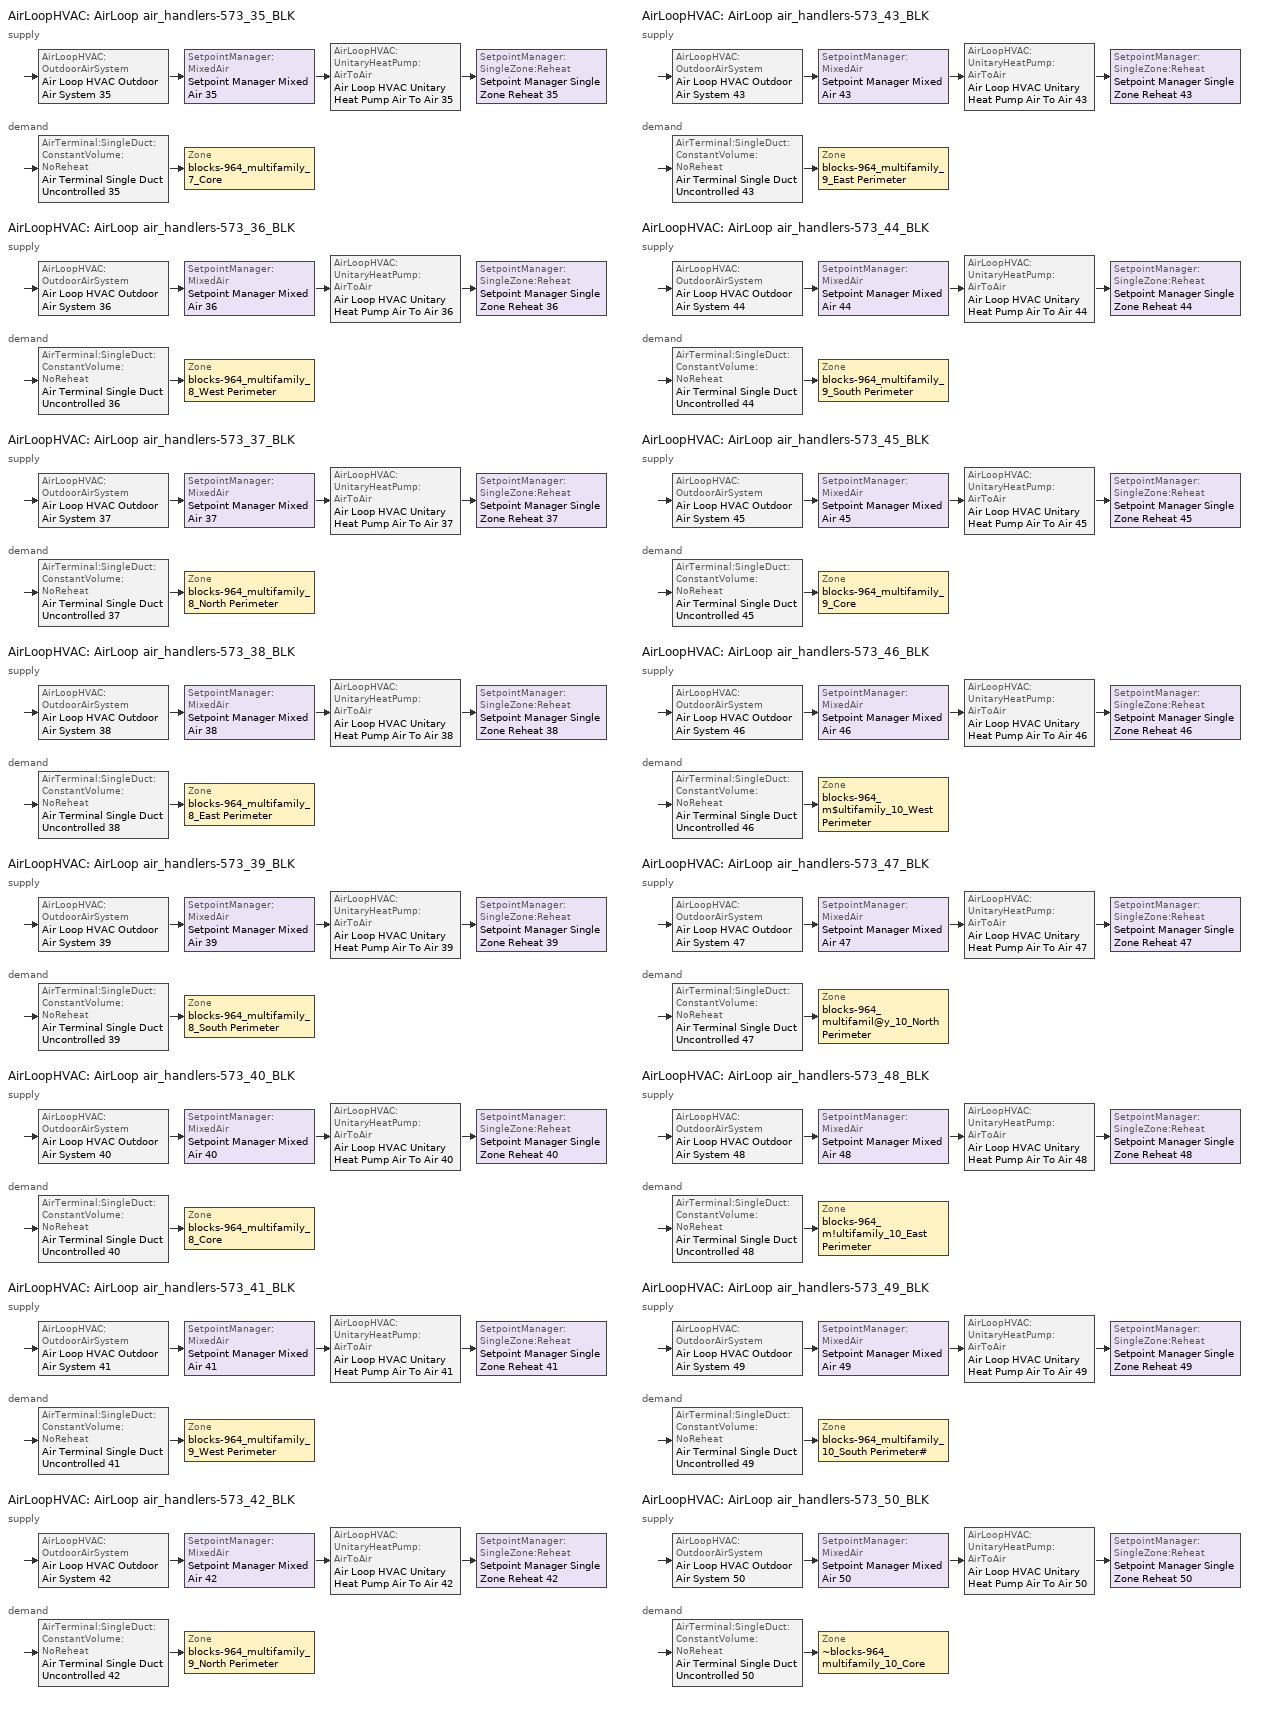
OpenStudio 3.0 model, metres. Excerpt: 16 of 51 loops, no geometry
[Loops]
AirLoopHVAC 'AirLoop air_handlers-573_35_BLK'
 supply: AirLoopHVAC:OutdoorAirSystem 'Air Loop HVAC Outdoor Air System 35' > SetpointManager:MixedAir 'Setpoint Manager Mixed Air 35' > AirLoopHVAC:UnitaryHeatPump:AirToAir 'Air Loop HVAC Unitary Heat Pump Air To Air 35' > SetpointManager:SingleZone:Reheat 'Setpoint Manager Single Zone Reheat 35'
 demand: AirTerminal:SingleDuct:ConstantVolume:NoReheat 'Air Terminal Single Duct Uncontrolled 35' > Zone 'blocks-964_multifamily_7_Core'
AirLoopHVAC 'AirLoop air_handlers-573_36_BLK'
 supply: AirLoopHVAC:OutdoorAirSystem 'Air Loop HVAC Outdoor Air System 36' > SetpointManager:MixedAir 'Setpoint Manager Mixed Air 36' > AirLoopHVAC:UnitaryHeatPump:AirToAir 'Air Loop HVAC Unitary Heat Pump Air To Air 36' > SetpointManager:SingleZone:Reheat 'Setpoint Manager Single Zone Reheat 36'
 demand: AirTerminal:SingleDuct:ConstantVolume:NoReheat 'Air Terminal Single Duct Uncontrolled 36' > Zone 'blocks-964_multifamily_8_West Perimeter'
AirLoopHVAC 'AirLoop air_handlers-573_37_BLK'
 supply: AirLoopHVAC:OutdoorAirSystem 'Air Loop HVAC Outdoor Air System 37' > SetpointManager:MixedAir 'Setpoint Manager Mixed Air 37' > AirLoopHVAC:UnitaryHeatPump:AirToAir 'Air Loop HVAC Unitary Heat Pump Air To Air 37' > SetpointManager:SingleZone:Reheat 'Setpoint Manager Single Zone Reheat 37'
 demand: AirTerminal:SingleDuct:ConstantVolume:NoReheat 'Air Terminal Single Duct Uncontrolled 37' > Zone 'blocks-964_multifamily_8_North Perimeter'
AirLoopHVAC 'AirLoop air_handlers-573_38_BLK'
 supply: AirLoopHVAC:OutdoorAirSystem 'Air Loop HVAC Outdoor Air System 38' > SetpointManager:MixedAir 'Setpoint Manager Mixed Air 38' > AirLoopHVAC:UnitaryHeatPump:AirToAir 'Air Loop HVAC Unitary Heat Pump Air To Air 38' > SetpointManager:SingleZone:Reheat 'Setpoint Manager Single Zone Reheat 38'
 demand: AirTerminal:SingleDuct:ConstantVolume:NoReheat 'Air Terminal Single Duct Uncontrolled 38' > Zone 'blocks-964_multifamily_8_East Perimeter'
AirLoopHVAC 'AirLoop air_handlers-573_39_BLK'
 supply: AirLoopHVAC:OutdoorAirSystem 'Air Loop HVAC Outdoor Air System 39' > SetpointManager:MixedAir 'Setpoint Manager Mixed Air 39' > AirLoopHVAC:UnitaryHeatPump:AirToAir 'Air Loop HVAC Unitary Heat Pump Air To Air 39' > SetpointManager:SingleZone:Reheat 'Setpoint Manager Single Zone Reheat 39'
 demand: AirTerminal:SingleDuct:ConstantVolume:NoReheat 'Air Terminal Single Duct Uncontrolled 39' > Zone 'blocks-964_multifamily_8_South Perimeter'
AirLoopHVAC 'AirLoop air_handlers-573_40_BLK'
 supply: AirLoopHVAC:OutdoorAirSystem 'Air Loop HVAC Outdoor Air System 40' > SetpointManager:MixedAir 'Setpoint Manager Mixed Air 40' > AirLoopHVAC:UnitaryHeatPump:AirToAir 'Air Loop HVAC Unitary Heat Pump Air To Air 40' > SetpointManager:SingleZone:Reheat 'Setpoint Manager Single Zone Reheat 40'
 demand: AirTerminal:SingleDuct:ConstantVolume:NoReheat 'Air Terminal Single Duct Uncontrolled 40' > Zone 'blocks-964_multifamily_8_Core'
AirLoopHVAC 'AirLoop air_handlers-573_41_BLK'
 supply: AirLoopHVAC:OutdoorAirSystem 'Air Loop HVAC Outdoor Air System 41' > SetpointManager:MixedAir 'Setpoint Manager Mixed Air 41' > AirLoopHVAC:UnitaryHeatPump:AirToAir 'Air Loop HVAC Unitary Heat Pump Air To Air 41' > SetpointManager:SingleZone:Reheat 'Setpoint Manager Single Zone Reheat 41'
 demand: AirTerminal:SingleDuct:ConstantVolume:NoReheat 'Air Terminal Single Duct Uncontrolled 41' > Zone 'blocks-964_multifamily_9_West Perimeter'
AirLoopHVAC 'AirLoop air_handlers-573_42_BLK'
 supply: AirLoopHVAC:OutdoorAirSystem 'Air Loop HVAC Outdoor Air System 42' > SetpointManager:MixedAir 'Setpoint Manager Mixed Air 42' > AirLoopHVAC:UnitaryHeatPump:AirToAir 'Air Loop HVAC Unitary Heat Pump Air To Air 42' > SetpointManager:SingleZone:Reheat 'Setpoint Manager Single Zone Reheat 42'
 demand: AirTerminal:SingleDuct:ConstantVolume:NoReheat 'Air Terminal Single Duct Uncontrolled 42' > Zone 'blocks-964_multifamily_9_North Perimeter'
AirLoopHVAC 'AirLoop air_handlers-573_43_BLK'
 supply: AirLoopHVAC:OutdoorAirSystem 'Air Loop HVAC Outdoor Air System 43' > SetpointManager:MixedAir 'Setpoint Manager Mixed Air 43' > AirLoopHVAC:UnitaryHeatPump:AirToAir 'Air Loop HVAC Unitary Heat Pump Air To Air 43' > SetpointManager:SingleZone:Reheat 'Setpoint Manager Single Zone Reheat 43'
 demand: AirTerminal:SingleDuct:ConstantVolume:NoReheat 'Air Terminal Single Duct Uncontrolled 43' > Zone 'blocks-964_multifamily_9_East Perimeter'
AirLoopHVAC 'AirLoop air_handlers-573_44_BLK'
 supply: AirLoopHVAC:OutdoorAirSystem 'Air Loop HVAC Outdoor Air System 44' > SetpointManager:MixedAir 'Setpoint Manager Mixed Air 44' > AirLoopHVAC:UnitaryHeatPump:AirToAir 'Air Loop HVAC Unitary Heat Pump Air To Air 44' > SetpointManager:SingleZone:Reheat 'Setpoint Manager Single Zone Reheat 44'
 demand: AirTerminal:SingleDuct:ConstantVolume:NoReheat 'Air Terminal Single Duct Uncontrolled 44' > Zone 'blocks-964_multifamily_9_South Perimeter'
AirLoopHVAC 'AirLoop air_handlers-573_45_BLK'
 supply: AirLoopHVAC:OutdoorAirSystem 'Air Loop HVAC Outdoor Air System 45' > SetpointManager:MixedAir 'Setpoint Manager Mixed Air 45' > AirLoopHVAC:UnitaryHeatPump:AirToAir 'Air Loop HVAC Unitary Heat Pump Air To Air 45' > SetpointManager:SingleZone:Reheat 'Setpoint Manager Single Zone Reheat 45'
 demand: AirTerminal:SingleDuct:ConstantVolume:NoReheat 'Air Terminal Single Duct Uncontrolled 45' > Zone 'blocks-964_multifamily_9_Core'
AirLoopHVAC 'AirLoop air_handlers-573_46_BLK'
 supply: AirLoopHVAC:OutdoorAirSystem 'Air Loop HVAC Outdoor Air System 46' > SetpointManager:MixedAir 'Setpoint Manager Mixed Air 46' > AirLoopHVAC:UnitaryHeatPump:AirToAir 'Air Loop HVAC Unitary Heat Pump Air To Air 46' > SetpointManager:SingleZone:Reheat 'Setpoint Manager Single Zone Reheat 46'
 demand: AirTerminal:SingleDuct:ConstantVolume:NoReheat 'Air Terminal Single Duct Uncontrolled 46' > Zone 'blocks-964_m$ultifamily_10_West Perimeter'
AirLoopHVAC 'AirLoop air_handlers-573_47_BLK'
 supply: AirLoopHVAC:OutdoorAirSystem 'Air Loop HVAC Outdoor Air System 47' > SetpointManager:MixedAir 'Setpoint Manager Mixed Air 47' > AirLoopHVAC:UnitaryHeatPump:AirToAir 'Air Loop HVAC Unitary Heat Pump Air To Air 47' > SetpointManager:SingleZone:Reheat 'Setpoint Manager Single Zone Reheat 47'
 demand: AirTerminal:SingleDuct:ConstantVolume:NoReheat 'Air Terminal Single Duct Uncontrolled 47' > Zone 'blocks-964_multifamil@y_10_North Perimeter'
AirLoopHVAC 'AirLoop air_handlers-573_48_BLK'
 supply: AirLoopHVAC:OutdoorAirSystem 'Air Loop HVAC Outdoor Air System 48' > SetpointManager:MixedAir 'Setpoint Manager Mixed Air 48' > AirLoopHVAC:UnitaryHeatPump:AirToAir 'Air Loop HVAC Unitary Heat Pump Air To Air 48' > SetpointManager:SingleZone:Reheat 'Setpoint Manager Single Zone Reheat 48'
 demand: AirTerminal:SingleDuct:ConstantVolume:NoReheat 'Air Terminal Single Duct Uncontrolled 48' > Zone 'blocks-964_m!ultifamily_10_East Perimeter'
AirLoopHVAC 'AirLoop air_handlers-573_49_BLK'
 supply: AirLoopHVAC:OutdoorAirSystem 'Air Loop HVAC Outdoor Air System 49' > SetpointManager:MixedAir 'Setpoint Manager Mixed Air 49' > AirLoopHVAC:UnitaryHeatPump:AirToAir 'Air Loop HVAC Unitary Heat Pump Air To Air 49' > SetpointManager:SingleZone:Reheat 'Setpoint Manager Single Zone Reheat 49'
 demand: AirTerminal:SingleDuct:ConstantVolume:NoReheat 'Air Terminal Single Duct Uncontrolled 49' > Zone 'blocks-964_multifamily_10_South Perimeter#'
AirLoopHVAC 'AirLoop air_handlers-573_50_BLK'
 supply: AirLoopHVAC:OutdoorAirSystem 'Air Loop HVAC Outdoor Air System 50' > SetpointManager:MixedAir 'Setpoint Manager Mixed Air 50' > AirLoopHVAC:UnitaryHeatPump:AirToAir 'Air Loop HVAC Unitary Heat Pump Air To Air 50' > SetpointManager:SingleZone:Reheat 'Setpoint Manager Single Zone Reheat 50'
 demand: AirTerminal:SingleDuct:ConstantVolume:NoReheat 'Air Terminal Single Duct Uncontrolled 50' > Zone '~blocks-964_multifamily_10_Core'
[Sizing:Zone] Zone Cooling Design Supply Air Temperature Input Method=SupplyAirTemperature; Zone Cooling Design Supply Air Temperature {C}=14; Zone Cooling Design Supply Air Temperature Difference {deltaC}=11.11; Zone Heating Design Supply Air Temperature Input Method=SupplyAirTemperature; Zone Heating Design Supply Air Temperature {C}=40; Zone Heating Design Supply Air Temperature Difference {deltaC}=11.11; Zone Cooling Design Supply Air Humidity Ratio {kg-H2O/kg-air}=0.0085; Zone Heating Design Supply Air Humidity Ratio {kg-H2O/kg-air}=0.008; Cooling Design Air Flow Method=DesignDay; Heating Design Air Flow Method=DesignDay; Account for Dedicated Outdoor Air System=No; Dedicated Outdoor Air System Control Strategy=NeutralSupplyAir; Dedicated Outdoor Air Low Setpoint Temperature for Design {C}=autosize; Dedicated Outdoor Air High Setpoint Temperature for Design {C}=autosize
blocks-964_multifamily_7_Core; blocks-964_multifamily_8_West Perimeter; blocks-964_multifamily_8_North Perimeter; blocks-964_multifamily_8_East Perimeter; blocks-964_multifamily_8_South Perimeter; blocks-964_multifamily_8_Core; blocks-964_multifamily_9_West Perimeter; blocks-964_multifamily_9_North Perimeter; blocks-964_multifamily_9_East Perimeter; blocks-964_multifamily_9_South Perimeter; blocks-964_multifamily_9_Core; blocks-964_m$ultifamily_10_West Perimeter; blocks-964_multifamil@y_10_North Perimeter; blocks-964_m!ultifamily_10_East Perimeter; blocks-964_multifamily_10_South Perimeter#; ~blocks-964_multifamily_10_Core
[Zone equipment]
blocks-964_multifamily_7_Core: Air Terminal Single Duct Uncontrolled 35
blocks-964_multifamily_8_West Perimeter: Air Terminal Single Duct Uncontrolled 36
blocks-964_multifamily_8_North Perimeter: Air Terminal Single Duct Uncontrolled 37
blocks-964_multifamily_8_East Perimeter: Air Terminal Single Duct Uncontrolled 38
blocks-964_multifamily_8_South Perimeter: Air Terminal Single Duct Uncontrolled 39
blocks-964_multifamily_8_Core: Air Terminal Single Duct Uncontrolled 40
blocks-964_multifamily_9_West Perimeter: Air Terminal Single Duct Uncontrolled 41
blocks-964_multifamily_9_North Perimeter: Air Terminal Single Duct Uncontrolled 42
blocks-964_multifamily_9_East Perimeter: Air Terminal Single Duct Uncontrolled 43
blocks-964_multifamily_9_South Perimeter: Air Terminal Single Duct Uncontrolled 44
blocks-964_multifamily_9_Core: Air Terminal Single Duct Uncontrolled 45
blocks-964_m$ultifamily_10_West Perimeter: Air Terminal Single Duct Uncontrolled 46
blocks-964_multifamil@y_10_North Perimeter: Air Terminal Single Duct Uncontrolled 47
blocks-964_m!ultifamily_10_East Perimeter: Air Terminal Single Duct Uncontrolled 48
blocks-964_multifamily_10_South Perimeter#: Air Terminal Single Duct Uncontrolled 49
~blocks-964_multifamily_10_Core: Air Terminal Single Duct Uncontrolled 50
[AirLoopHVAC] Availability Schedule=PNNL_Asset_Rating_Apartment_Hvac_Schedule; Design Supply Air Flow Rate {m3/s}=AutoSize
AirLoop air_handlers-573_35_BLK; AirLoop air_handlers-573_36_BLK; AirLoop air_handlers-573_37_BLK; AirLoop air_handlers-573_38_BLK; AirLoop air_handlers-573_39_BLK; AirLoop air_handlers-573_40_BLK; AirLoop air_handlers-573_41_BLK; AirLoop air_handlers-573_42_BLK; AirLoop air_handlers-573_43_BLK; AirLoop air_handlers-573_44_BLK; AirLoop air_handlers-573_45_BLK; AirLoop air_handlers-573_46_BLK; AirLoop air_handlers-573_47_BLK; AirLoop air_handlers-573_48_BLK; AirLoop air_handlers-573_49_BLK; AirLoop air_handlers-573_50_BLK
[Sizing:System] Type of Load to Size On=Sensible; Design Outdoor Air Flow Rate {m3/s}=Autosize; Central Heating Maximum System Air Flow Ratio=1; Preheat Design Temperature {C}=7; Preheat Design Humidity Ratio {kg-H2O/kg-Air}=0.008; Precool Design Temperature {C}=12.8; Precool Design Humidity Ratio {kg-H2O/kg-Air}=0.008; Central Cooling Design Supply Air Temperature {C}=12.8; Central Heating Design Supply Air Temperature {C}=40; Sizing Option=NonCoincident; 100% Outdoor Air in Cooling=No; 100% Outdoor Air in Heating=No; Central Cooling Design Supply Air Humidity Ratio {kg-H2O/kg-Air}=0.0085; Central Heating Design Supply Air Humidity Ratio {kg-H2O/kg-Air}=0.008; Cooling Design Air Flow Method=DesignDay; Cooling Design Air Flow Rate {m3/s}=0; Heating Design Air Flow Method=DesignDay; Heating Design Air Flow Rate {m3/s}=0; System Outdoor Air Method=ZoneSum; Zone Maximum Outdoor Air Fraction=1; Cooling Supply Air Flow Rate Per Floor Area {m3/s-m2}=0.00996765; Cooling Fraction of Autosized Cooling Supply Air Flow Rate=1; Cooling Supply Air Flow Rate Per Unit Cooling Capacity {m3/s-W}=3.94755e-05; Heating Supply Air Flow Rate Per Floor Area {m3/s-m2}=0.00996765; Heating Fraction of Autosized Heating Supply Air Flow Rate=1; Heating Fraction of Autosized Cooling Supply Air Flow Rate=1; Heating Supply Air Flow Rate Per Unit Heating Capacity {m3/s-W}=3.15882e-05; Cooling Design Capacity Method=CoolingDesignCapacity; Cooling Design Capacity {W}=autosize; Cooling Design Capacity Per Floor Area {W/m2}=234.7; Fraction of Autosized Cooling Design Capacity=1; Heating Design Capacity Method=HeatingDesignCapacity; Heating Design Capacity {W}=autosize; Heating Design Capacity Per Floor Area {W/m2}=157; Fraction of Autosized Heating Design Capacity=1; Central Cooling Capacity Control Method=OnOff
AirLoop air_handlers-573_35_BLK; AirLoop air_handlers-573_36_BLK; AirLoop air_handlers-573_37_BLK; AirLoop air_handlers-573_38_BLK; AirLoop air_handlers-573_39_BLK; AirLoop air_handlers-573_40_BLK; AirLoop air_handlers-573_41_BLK; AirLoop air_handlers-573_42_BLK; AirLoop air_handlers-573_43_BLK; AirLoop air_handlers-573_44_BLK; AirLoop air_handlers-573_45_BLK; AirLoop air_handlers-573_46_BLK; AirLoop air_handlers-573_47_BLK; AirLoop air_handlers-573_48_BLK; AirLoop air_handlers-573_49_BLK; AirLoop air_handlers-573_50_BLK
[Controller:OutdoorAir] Minimum Outdoor Air Flow Rate {m3/s}=Autosize; Maximum Outdoor Air Flow Rate {m3/s}=Autosize; Economizer Control Type=NoEconomizer; Economizer Control Action Type=ModulateFlow; Economizer Maximum Limit Dry-Bulb Temperature {C}=28; Economizer Maximum Limit Enthalpy {J/kg}=64000; Economizer Minimum Limit Dry-Bulb Temperature {C}=-100; Lockout Type=LockoutWithHeating; Minimum Limit Type=FixedMinimum; High Humidity Control=No; Heat Recovery Bypass Control Type=BypassWhenOAFlowGreaterThanMinimum
Name | Controller Mechanical Ventilation
Controller Outdoor Air 35 | Controller Mechanical Ventilation 35
Controller Outdoor Air 36 | Controller Mechanical Ventilation 36
Controller Outdoor Air 37 | Controller Mechanical Ventilation 37
Controller Outdoor Air 38 | Controller Mechanical Ventilation 38
Controller Outdoor Air 39 | Controller Mechanical Ventilation 39
Controller Outdoor Air 40 | Controller Mechanical Ventilation 40
Controller Outdoor Air 41 | Controller Mechanical Ventilation 41
Controller Outdoor Air 42 | Controller Mechanical Ventilation 42
Controller Outdoor Air 43 | Controller Mechanical Ventilation 43
Controller Outdoor Air 44 | Controller Mechanical Ventilation 44
Controller Outdoor Air 45 | Controller Mechanical Ventilation 45
Controller Outdoor Air 46 | Controller Mechanical Ventilation 46
Controller Outdoor Air 47 | Controller Mechanical Ventilation 47
Controller Outdoor Air 48 | Controller Mechanical Ventilation 48
Controller Outdoor Air 49 | Controller Mechanical Ventilation 49
Controller Outdoor Air 50 | Controller Mechanical Ventilation 50
[Controller:MechanicalVentilation] Availability Schedule=Always On Discrete; System Outdoor Air Method=ZoneSum
Controller Mechanical Ventilation 35; Controller Mechanical Ventilation 36; Controller Mechanical Ventilation 37; Controller Mechanical Ventilation 38; Controller Mechanical Ventilation 39; Controller Mechanical Ventilation 40; Controller Mechanical Ventilation 41; Controller Mechanical Ventilation 42; Controller Mechanical Ventilation 43; Controller Mechanical Ventilation 44; Controller Mechanical Ventilation 45; Controller Mechanical Ventilation 46; Controller Mechanical Ventilation 47; Controller Mechanical Ventilation 48; Controller Mechanical Ventilation 49; Controller Mechanical Ventilation 50
[AirLoopHVAC:OutdoorAirSystem]
Name | Controller
Air Loop HVAC Outdoor Air System 35 | Controller Outdoor Air 35
Air Loop HVAC Outdoor Air System 36 | Controller Outdoor Air 36
Air Loop HVAC Outdoor Air System 37 | Controller Outdoor Air 37
Air Loop HVAC Outdoor Air System 38 | Controller Outdoor Air 38
Air Loop HVAC Outdoor Air System 39 | Controller Outdoor Air 39
Air Loop HVAC Outdoor Air System 40 | Controller Outdoor Air 40
Air Loop HVAC Outdoor Air System 41 | Controller Outdoor Air 41
Air Loop HVAC Outdoor Air System 42 | Controller Outdoor Air 42
Air Loop HVAC Outdoor Air System 43 | Controller Outdoor Air 43
Air Loop HVAC Outdoor Air System 44 | Controller Outdoor Air 44
Air Loop HVAC Outdoor Air System 45 | Controller Outdoor Air 45
Air Loop HVAC Outdoor Air System 46 | Controller Outdoor Air 46
Air Loop HVAC Outdoor Air System 47 | Controller Outdoor Air 47
Air Loop HVAC Outdoor Air System 48 | Controller Outdoor Air 48
Air Loop HVAC Outdoor Air System 49 | Controller Outdoor Air 49
Air Loop HVAC Outdoor Air System 50 | Controller Outdoor Air 50
[Coil:Cooling:DX:SingleSpeed] Availability Schedule=Always_On; Rated Total Cooling Capacity {W}=autosize; Rated Sensible Heat Ratio=autosize; Rated COP {W/W}=3.22; Rated Air Flow Rate {m3/s}=autosize; Rated Evaporator Fan Power Per Volume Flow Rate {W/(m3/s)}=773.3; Minimum Outdoor Dry-Bulb Temperature for Compressor Operation {C}=-25; Condenser Type=AirCooled; Evaporative Condenser Effectiveness=0; Evaporative Condenser Air Flow Rate {m3/s}=Autosize; Evaporative Condenser Pump Rated Power Consumption {W}=Autosize; Crankcase Heater Capacity {W}=0; Maximum Outdoor Dry-Bulb Temperature for Crankcase Heater Operation {C}=0; Basin Heater Capacity {W/K}=0; Basin Heater Setpoint Temperature {C}=10
Name | Total Cooling Capacity Function of Temperature Curve | Total Cooling Capacity Function of Flow Fraction Curve | Energy Input Ratio Function of Temperature Curve | Energy Input Ratio Function of Flow Fraction Curve | Part Load Fraction Correlation Curve
Coil Cooling DX Single Speed 35 | Curve Biquadratic 69 | Curve Quadratic 171 | Curve Biquadratic 70 | Curve Quadratic 172 | Curve Quadratic 173
Coil Cooling DX Single Speed 36 | Curve Biquadratic 71 | Curve Quadratic 176 | Curve Biquadratic 72 | Curve Quadratic 177 | Curve Quadratic 178
Coil Cooling DX Single Speed 37 | Curve Biquadratic 73 | Curve Quadratic 181 | Curve Biquadratic 74 | Curve Quadratic 182 | Curve Quadratic 183
Coil Cooling DX Single Speed 38 | Curve Biquadratic 75 | Curve Quadratic 186 | Curve Biquadratic 76 | Curve Quadratic 187 | Curve Quadratic 188
Coil Cooling DX Single Speed 39 | Curve Biquadratic 77 | Curve Quadratic 191 | Curve Biquadratic 78 | Curve Quadratic 192 | Curve Quadratic 193
Coil Cooling DX Single Speed 40 | Curve Biquadratic 79 | Curve Quadratic 196 | Curve Biquadratic 80 | Curve Quadratic 197 | Curve Quadratic 198
Coil Cooling DX Single Speed 41 | Curve Biquadratic 81 | Curve Quadratic 201 | Curve Biquadratic 82 | Curve Quadratic 202 | Curve Quadratic 203
Coil Cooling DX Single Speed 42 | Curve Biquadratic 83 | Curve Quadratic 206 | Curve Biquadratic 84 | Curve Quadratic 207 | Curve Quadratic 208
Coil Cooling DX Single Speed 43 | Curve Biquadratic 85 | Curve Quadratic 211 | Curve Biquadratic 86 | Curve Quadratic 212 | Curve Quadratic 213
Coil Cooling DX Single Speed 44 | Curve Biquadratic 87 | Curve Quadratic 216 | Curve Biquadratic 88 | Curve Quadratic 217 | Curve Quadratic 218
Coil Cooling DX Single Speed 45 | Curve Biquadratic 89 | Curve Quadratic 221 | Curve Biquadratic 90 | Curve Quadratic 222 | Curve Quadratic 223
Coil Cooling DX Single Speed 46 | Curve Biquadratic 91 | Curve Quadratic 226 | Curve Biquadratic 92 | Curve Quadratic 227 | Curve Quadratic 228
Coil Cooling DX Single Speed 47 | Curve Biquadratic 93 | Curve Quadratic 231 | Curve Biquadratic 94 | Curve Quadratic 232 | Curve Quadratic 233
Coil Cooling DX Single Speed 48 | Curve Biquadratic 95 | Curve Quadratic 236 | Curve Biquadratic 96 | Curve Quadratic 237 | Curve Quadratic 238
Coil Cooling DX Single Speed 49 | Curve Biquadratic 97 | Curve Quadratic 241 | Curve Biquadratic 98 | Curve Quadratic 242 | Curve Quadratic 243
Coil Cooling DX Single Speed 50 | Curve Biquadratic 99 | Curve Quadratic 246 | Curve Biquadratic 100 | Curve Quadratic 247 | Curve Quadratic 248
[Coil:Heating:DX:SingleSpeed] Availability Schedule=Always_On; Rated Total Heating Capacity {W}=Autosize; Rated COP {W/W}=3.22; Rated Air Flow Rate {m3/s}=Autosize; Rated Supply Fan Power Per Volume Flow Rate {W/(m3/s)}=773.3; Minimum Outdoor Dry-Bulb Temperature for Compressor Operation {C}=-17.78; Defrost Strategy=Resistive; Defrost Control=Timed; Defrost Time Period Fraction=0.166667; Resistive Defrost Heater Capacity {W}=2000
Name | Total Heating Capacity Function of Temperature Curve | Total Heating Capacity Function of Flow Fraction Curve | Energy Input Ratio Function of Temperature Curve | Energy Input Ratio Function of Flow Fraction Curve | Part Load Fraction Correlation Curve
Coil Heating DX Single Speed 35 | Curve Cubic 103 | Curve Cubic 104 | Curve Cubic 105 | Curve Quadratic 174 | Curve Quadratic 175
Coil Heating DX Single Speed 36 | Curve Cubic 106 | Curve Cubic 107 | Curve Cubic 108 | Curve Quadratic 179 | Curve Quadratic 180
Coil Heating DX Single Speed 37 | Curve Cubic 109 | Curve Cubic 110 | Curve Cubic 111 | Curve Quadratic 184 | Curve Quadratic 185
Coil Heating DX Single Speed 38 | Curve Cubic 112 | Curve Cubic 113 | Curve Cubic 114 | Curve Quadratic 189 | Curve Quadratic 190
Coil Heating DX Single Speed 39 | Curve Cubic 115 | Curve Cubic 116 | Curve Cubic 117 | Curve Quadratic 194 | Curve Quadratic 195
Coil Heating DX Single Speed 40 | Curve Cubic 118 | Curve Cubic 119 | Curve Cubic 120 | Curve Quadratic 199 | Curve Quadratic 200
Coil Heating DX Single Speed 41 | Curve Cubic 121 | Curve Cubic 122 | Curve Cubic 123 | Curve Quadratic 204 | Curve Quadratic 205
Coil Heating DX Single Speed 42 | Curve Cubic 124 | Curve Cubic 125 | Curve Cubic 126 | Curve Quadratic 209 | Curve Quadratic 210
Coil Heating DX Single Speed 43 | Curve Cubic 127 | Curve Cubic 128 | Curve Cubic 129 | Curve Quadratic 214 | Curve Quadratic 215
Coil Heating DX Single Speed 44 | Curve Cubic 130 | Curve Cubic 131 | Curve Cubic 132 | Curve Quadratic 219 | Curve Quadratic 220
Coil Heating DX Single Speed 45 | Curve Cubic 133 | Curve Cubic 134 | Curve Cubic 135 | Curve Quadratic 224 | Curve Quadratic 225
Coil Heating DX Single Speed 46 | Curve Cubic 136 | Curve Cubic 137 | Curve Cubic 138 | Curve Quadratic 229 | Curve Quadratic 230
Coil Heating DX Single Speed 47 | Curve Cubic 139 | Curve Cubic 140 | Curve Cubic 141 | Curve Quadratic 234 | Curve Quadratic 235
Coil Heating DX Single Speed 48 | Curve Cubic 142 | Curve Cubic 143 | Curve Cubic 144 | Curve Quadratic 239 | Curve Quadratic 240
Coil Heating DX Single Speed 49 | Curve Cubic 145 | Curve Cubic 146 | Curve Cubic 147 | Curve Quadratic 244 | Curve Quadratic 245
Coil Heating DX Single Speed 50 | Curve Cubic 148 | Curve Cubic 149 | Curve Cubic 150 | Curve Quadratic 249 | Curve Quadratic 250
[Coil:Heating:Electric] Availability Schedule=Always_On
Coil Heating Electric 35; Coil Heating Electric 36; Coil Heating Electric 37; Coil Heating Electric 38; Coil Heating Electric 39; Coil Heating Electric 40; Coil Heating Electric 41; Coil Heating Electric 42; Coil Heating Electric 43; Coil Heating Electric 44; Coil Heating Electric 45; Coil Heating Electric 46; Coil Heating Electric 47; Coil Heating Electric 48; Coil Heating Electric 49; Coil Heating Electric 50
[Fan:ConstantVolume] Availability Schedule=PNNL_Asset_Rating_Apartment_Hvac_Schedule; Fan Total Efficiency=0.56; Pressure Rise {Pa}=622.71; Maximum Flow Rate {m3/s}=AutoSize; Motor Efficiency=0.84
AirLoop air_handlers-573_35_BLK_Fan_2140.4211038406843cfm; AirLoop air_handlers-573_36_BLK_Fan_1413.8750782361312cfm; AirLoop air_handlers-573_37_BLK_Fan_417.9703698435279cfm; AirLoop air_handlers-573_38_BLK_Fan_1413.8750782361312cfm; AirLoop air_handlers-573_39_BLK_Fan_417.9703698435279cfm; AirLoop air_handlers-573_40_BLK_Fan_2140.4211038406843cfm; AirLoop air_handlers-573_41_BLK_Fan_1413.8750782361312cfm; AirLoop air_handlers-573_42_BLK_Fan_417.9703698435279cfm; AirLoop air_handlers-573_43_BLK_Fan_1413.8750782361312cfm; AirLoop air_handlers-573_44_BLK_Fan_417.9703698435279cfm; AirLoop air_handlers-573_45_BLK_Fan_2140.4211038406843cfm; AirLoop air_handlers-573_46_BLK_Fan_1413.8750782361312cfm; AirLoop air_handlers-573_47_BLK_Fan_417.9703698435279cfm; AirLoop air_handlers-573_48_BLK_Fan_1413.8750782361312cfm; AirLoop air_handlers-573_49_BLK_Fan_417.9703698435279cfm; AirLoop air_handlers-573_50_BLK_Fan_2140.4211038406843cfm
[AirLoopHVAC:UnitaryHeatPump:AirToAir] Availability Schedule=Always_On; Supply Air Flow Rate During Cooling Operation {m3/s}=Autosize; Supply Air Flow Rate During Heating Operation {m3/s}=Autosize; Supply Air Flow Rate When No Cooling or Heating is Needed {m3/s}=Autosize; Maximum Supply Air Temperature from Supplemental Heater {C}=Autosize; Maximum Outdoor Dry-Bulb Temperature for Supplemental Heater Operation {C}=4.4; Supply Air Fan Operating Mode Schedule=Always_On
Name | Controlling Zone or Thermostat Location | Supply Air Fan | Heating Coil | Cooling Coil | Supplemental Heating Coil
Air Loop HVAC Unitary Heat Pump Air To Air 35 | blocks-964_multifamily_7_Core | AirLoop air_handlers-573_35_BLK_Fan_2140.4211038406843cfm | Coil Heating DX Single Speed 35 | Coil Cooling DX Single Speed 35 | Coil Heating Electric 35
Air Loop HVAC Unitary Heat Pump Air To Air 36 | blocks-964_multifamily_8_West Perimeter | AirLoop air_handlers-573_36_BLK_Fan_1413.8750782361312cfm | Coil Heating DX Single Speed 36 | Coil Cooling DX Single Speed 36 | Coil Heating Electric 36
Air Loop HVAC Unitary Heat Pump Air To Air 37 | blocks-964_multifamily_8_North Perimeter | AirLoop air_handlers-573_37_BLK_Fan_417.9703698435279cfm | Coil Heating DX Single Speed 37 | Coil Cooling DX Single Speed 37 | Coil Heating Electric 37
Air Loop HVAC Unitary Heat Pump Air To Air 38 | blocks-964_multifamily_8_East Perimeter | AirLoop air_handlers-573_38_BLK_Fan_1413.8750782361312cfm | Coil Heating DX Single Speed 38 | Coil Cooling DX Single Speed 38 | Coil Heating Electric 38
Air Loop HVAC Unitary Heat Pump Air To Air 39 | blocks-964_multifamily_8_South Perimeter | AirLoop air_handlers-573_39_BLK_Fan_417.9703698435279cfm | Coil Heating DX Single Speed 39 | Coil Cooling DX Single Speed 39 | Coil Heating Electric 39
Air Loop HVAC Unitary Heat Pump Air To Air 40 | blocks-964_multifamily_8_Core | AirLoop air_handlers-573_40_BLK_Fan_2140.4211038406843cfm | Coil Heating DX Single Speed 40 | Coil Cooling DX Single Speed 40 | Coil Heating Electric 40
Air Loop HVAC Unitary Heat Pump Air To Air 41 | blocks-964_multifamily_9_West Perimeter | AirLoop air_handlers-573_41_BLK_Fan_1413.8750782361312cfm | Coil Heating DX Single Speed 41 | Coil Cooling DX Single Speed 41 | Coil Heating Electric 41
Air Loop HVAC Unitary Heat Pump Air To Air 42 | blocks-964_multifamily_9_North Perimeter | AirLoop air_handlers-573_42_BLK_Fan_417.9703698435279cfm | Coil Heating DX Single Speed 42 | Coil Cooling DX Single Speed 42 | Coil Heating Electric 42
Air Loop HVAC Unitary Heat Pump Air To Air 43 | blocks-964_multifamily_9_East Perimeter | AirLoop air_handlers-573_43_BLK_Fan_1413.8750782361312cfm | Coil Heating DX Single Speed 43 | Coil Cooling DX Single Speed 43 | Coil Heating Electric 43
Air Loop HVAC Unitary Heat Pump Air To Air 44 | blocks-964_multifamily_9_South Perimeter | AirLoop air_handlers-573_44_BLK_Fan_417.9703698435279cfm | Coil Heating DX Single Speed 44 | Coil Cooling DX Single Speed 44 | Coil Heating Electric 44
Air Loop HVAC Unitary Heat Pump Air To Air 45 | blocks-964_multifamily_9_Core | AirLoop air_handlers-573_45_BLK_Fan_2140.4211038406843cfm | Coil Heating DX Single Speed 45 | Coil Cooling DX Single Speed 45 | Coil Heating Electric 45
Air Loop HVAC Unitary Heat Pump Air To Air 46 | blocks-964_m$ultifamily_10_West Perimeter | AirLoop air_handlers-573_46_BLK_Fan_1413.8750782361312cfm | Coil Heating DX Single Speed 46 | Coil Cooling DX Single Speed 46 | Coil Heating Electric 46
Air Loop HVAC Unitary Heat Pump Air To Air 47 | blocks-964_multifamil@y_10_North Perimeter | AirLoop air_handlers-573_47_BLK_Fan_417.9703698435279cfm | Coil Heating DX Single Speed 47 | Coil Cooling DX Single Speed 47 | Coil Heating Electric 47
Air Loop HVAC Unitary Heat Pump Air To Air 48 | blocks-964_m!ultifamily_10_East Perimeter | AirLoop air_handlers-573_48_BLK_Fan_1413.8750782361312cfm | Coil Heating DX Single Speed 48 | Coil Cooling DX Single Speed 48 | Coil Heating Electric 48
Air Loop HVAC Unitary Heat Pump Air To Air 49 | blocks-964_multifamily_10_South Perimeter# | AirLoop air_handlers-573_49_BLK_Fan_417.9703698435279cfm | Coil Heating DX Single Speed 49 | Coil Cooling DX Single Speed 49 | Coil Heating Electric 49
Air Loop HVAC Unitary Heat Pump Air To Air 50 | ~blocks-964_multifamily_10_Core | AirLoop air_handlers-573_50_BLK_Fan_2140.4211038406843cfm | Coil Heating DX Single Speed 50 | Coil Cooling DX Single Speed 50 | Coil Heating Electric 50
[SetpointManager:MixedAir] Control Variable=Temperature
Setpoint Manager Mixed Air 35; Setpoint Manager Mixed Air 36; Setpoint Manager Mixed Air 37; Setpoint Manager Mixed Air 38; Setpoint Manager Mixed Air 39; Setpoint Manager Mixed Air 40; Setpoint Manager Mixed Air 41; Setpoint Manager Mixed Air 42; Setpoint Manager Mixed Air 43; Setpoint Manager Mixed Air 44; Setpoint Manager Mixed Air 45; Setpoint Manager Mixed Air 46; Setpoint Manager Mixed Air 47; Setpoint Manager Mixed Air 48; Setpoint Manager Mixed Air 49; Setpoint Manager Mixed Air 50
[SetpointManager:SingleZone:Reheat] Minimum Supply Air Temperature {C}=12.8; Maximum Supply Air Temperature {C}=40
Name | Control Zone
Setpoint Manager Single Zone Reheat 35 | blocks-964_multifamily_7_Core
Setpoint Manager Single Zone Reheat 36 | blocks-964_multifamily_8_West Perimeter
Setpoint Manager Single Zone Reheat 37 | blocks-964_multifamily_8_North Perimeter
Setpoint Manager Single Zone Reheat 38 | blocks-964_multifamily_8_East Perimeter
Setpoint Manager Single Zone Reheat 39 | blocks-964_multifamily_8_South Perimeter
Setpoint Manager Single Zone Reheat 40 | blocks-964_multifamily_8_Core
Setpoint Manager Single Zone Reheat 41 | blocks-964_multifamily_9_West Perimeter
Setpoint Manager Single Zone Reheat 42 | blocks-964_multifamily_9_North Perimeter
Setpoint Manager Single Zone Reheat 43 | blocks-964_multifamily_9_East Perimeter
Setpoint Manager Single Zone Reheat 44 | blocks-964_multifamily_9_South Perimeter
Setpoint Manager Single Zone Reheat 45 | blocks-964_multifamily_9_Core
Setpoint Manager Single Zone Reheat 46 | blocks-964_m$ultifamily_10_West Perimeter
Setpoint Manager Single Zone Reheat 47 | blocks-964_multifamil@y_10_North Perimeter
Setpoint Manager Single Zone Reheat 48 | blocks-964_m!ultifamily_10_East Perimeter
Setpoint Manager Single Zone Reheat 49 | blocks-964_multifamily_10_South Perimeter#
Setpoint Manager Single Zone Reheat 50 | ~blocks-964_multifamily_10_Core
[AirTerminal:SingleDuct:ConstantVolume:NoReheat] Availability Schedule=Always_On; Maximum Air Flow Rate {m3/s}=AutoSize
Air Terminal Single Duct Uncontrolled 35; Air Terminal Single Duct Uncontrolled 36; Air Terminal Single Duct Uncontrolled 37; Air Terminal Single Duct Uncontrolled 38; Air Terminal Single Duct Uncontrolled 39; Air Terminal Single Duct Uncontrolled 40; Air Terminal Single Duct Uncontrolled 41; Air Terminal Single Duct Uncontrolled 42; Air Terminal Single Duct Uncontrolled 43; Air Terminal Single Duct Uncontrolled 44; Air Terminal Single Duct Uncontrolled 45; Air Terminal Single Duct Uncontrolled 46; Air Terminal Single Duct Uncontrolled 47; Air Terminal Single Duct Uncontrolled 48; Air Terminal Single Duct Uncontrolled 49; Air Terminal Single Duct Uncontrolled 50
[Schedule:Ruleset]
Name | Default Day Schedule | Summer Design Day Schedule | Winter Design Day Schedule
Always_On | Always_On_Default | Always_On_Summer_Design_Day | Always_On_Winter_Design_Day
PNNL_Asset_Rating_Apartment_Hvac_Schedule | PNNL_Asset_Rating_Apartment_Hvac_Schedule_Week_Day | PNNL_Asset_Rating_Apartment_Hvac_Schedule_Summer_Design_Day | PNNL_Asset_Rating_Apartment_Hvac_Schedule_Winter_Design_Day
[Schedule:Day]
Always_On_Default; Always_On_Winter_Design_Day; Always_On_Summer_Design_Day: 24, 0, 1
PNNL_Asset_Rating_Apartment_Hvac_Schedule_Week_Day; PNNL_Asset_Rating_Apartment_Hvac_Schedule_Summer_Design_Day; PNNL_Asset_Rating_Apartment_Hvac_Schedule_Winter_Design_Day; PNNL_Asset_Rating_Apartment_Hvac_Schedule_Sunday; PNNL_Asset_Rating_Apartment_Hvac_Schedule_Saturday: 1, 0, 1, 2, 0, 1, 3, 0, 1, 4, 0, 1, 5, 0, 1, 6, 0, 1, 7, 0, 1, 8, 0, 1, 9, 0, 1, 10, 0, 1, 11, 0, 1, 12, 0, 1, 13, 0, 1, 14, 0, 1, 15, 0, 1, 16, 0, 1, 17, 0, 1, 18, 0, 1, 19, 0, 1, 20, 0, 1, 21, 0, 1, 22, 0, 1, 23, 0, 1, 24, 0, 1
[Schedule:Rule] Schedule Ruleset=PNNL_Asset_Rating_Apartment_Hvac_Schedule
Name | Rule Order | Day Schedule | Apply Sunday | Apply Saturday
PNNL_Asset_Rating_Apartment_Hvac_Schedule_Sunday_Rule | 0 | PNNL_Asset_Rating_Apartment_Hvac_Schedule_Sunday | Yes
PNNL_Asset_Rating_Apartment_Hvac_Schedule_Saturday_Rule | 1 | PNNL_Asset_Rating_Apartment_Hvac_Schedule_Saturday |  | Yes
[Schedule:Constant]
Always On Discrete: Value=1
[Curve:Biquadratic] Minimum Value of x=17; Maximum Value of x=22; Minimum Value of y=13; Maximum Value of y=46
Name | Coefficient1 Constant | Coefficient2 x | Coefficient3 x**2 | Coefficient4 y | Coefficient5 y**2 | Coefficient6 x*y
Curve Biquadratic 69; Curve Biquadratic 71; Curve Biquadratic 73; Curve Biquadratic 75; Curve Biquadratic 77; Curve Biquadratic 79; Curve Biquadratic 81; Curve Biquadratic 83; Curve Biquadratic 85; Curve Biquadratic 87; Curve Biquadratic 89; Curve Biquadratic 91; Curve Biquadratic 93; Curve Biquadratic 95; Curve Biquadratic 97; Curve Biquadratic 99 | 0.42415 | 0.04426 | -0.00042 | 0.00333 | -8e-05 | -0.00021
Curve Biquadratic 70; Curve Biquadratic 72; Curve Biquadratic 74; Curve Biquadratic 76; Curve Biquadratic 78; Curve Biquadratic 80; Curve Biquadratic 82; Curve Biquadratic 84; Curve Biquadratic 86; Curve Biquadratic 88; Curve Biquadratic 90; Curve Biquadratic 92; Curve Biquadratic 94; Curve Biquadratic 96; Curve Biquadratic 98; Curve Biquadratic 100 | 1.23649 | -0.02431 | 0.00057 | -0.01434 | 0.00063 | -0.00038
[Curve:Quadratic]
Name | Coefficient1 Constant | Coefficient2 x | Coefficient3 x**2 | Minimum Value of x | Maximum Value of x
Curve Quadratic 171; Curve Quadratic 176; Curve Quadratic 181; Curve Quadratic 186; Curve Quadratic 191; Curve Quadratic 196; Curve Quadratic 201; Curve Quadratic 206; Curve Quadratic 211; Curve Quadratic 216; Curve Quadratic 221; Curve Quadratic 226; Curve Quadratic 231; Curve Quadratic 236; Curve Quadratic 241; Curve Quadratic 246 | 0.77136 | 0.34053 | -0.11088 | 0.75918 | 1.13877
Curve Quadratic 172; Curve Quadratic 177; Curve Quadratic 182; Curve Quadratic 187; Curve Quadratic 192; Curve Quadratic 197; Curve Quadratic 202; Curve Quadratic 207; Curve Quadratic 212; Curve Quadratic 217; Curve Quadratic 222; Curve Quadratic 227; Curve Quadratic 232; Curve Quadratic 237; Curve Quadratic 242; Curve Quadratic 247 | 1.2055 | -0.32953 | 0.12308 | 0.75918 | 1.13877
Curve Quadratic 173; Curve Quadratic 178; Curve Quadratic 183; Curve Quadratic 188; Curve Quadratic 193; Curve Quadratic 198; Curve Quadratic 203; Curve Quadratic 208; Curve Quadratic 213; Curve Quadratic 218; Curve Quadratic 223; Curve Quadratic 228; Curve Quadratic 233; Curve Quadratic 238; Curve Quadratic 243; Curve Quadratic 248 | 0.771 | 0.229 | 0 | 0 | 1
Curve Quadratic 174; Curve Quadratic 179; Curve Quadratic 184; Curve Quadratic 189; Curve Quadratic 194; Curve Quadratic 199; Curve Quadratic 204; Curve Quadratic 209; Curve Quadratic 214; Curve Quadratic 219; Curve Quadratic 224; Curve Quadratic 229; Curve Quadratic 234; Curve Quadratic 239; Curve Quadratic 244; Curve Quadratic 249 | 1.3824 | -0.4336 | 0.0512 | 0 | 1
Curve Quadratic 175; Curve Quadratic 180; Curve Quadratic 185; Curve Quadratic 190; Curve Quadratic 195; Curve Quadratic 200; Curve Quadratic 205; Curve Quadratic 210; Curve Quadratic 215; Curve Quadratic 220; Curve Quadratic 225; Curve Quadratic 230; Curve Quadratic 235; Curve Quadratic 240; Curve Quadratic 245; Curve Quadratic 250 | 0.75 | 0.25 | 0 | 0 | 1
[Curve:Cubic]
Name | Coefficient1 Constant | Coefficient2 x | Coefficient3 x**2 | Coefficient4 x**3 | Minimum Value of x | Maximum Value of x
Curve Cubic 103; Curve Cubic 106; Curve Cubic 109; Curve Cubic 112; Curve Cubic 115; Curve Cubic 118; Curve Cubic 121; Curve Cubic 124; Curve Cubic 127; Curve Cubic 130; Curve Cubic 133; Curve Cubic 136; Curve Cubic 139; Curve Cubic 142; Curve Cubic 145; Curve Cubic 148 | 0.758746 | 0.027626 | 0.000148716 | 3.4992e-06 | -20 | 20
Curve Cubic 104; Curve Cubic 107; Curve Cubic 110; Curve Cubic 113; Curve Cubic 116; Curve Cubic 119; Curve Cubic 122; Curve Cubic 125; Curve Cubic 128; Curve Cubic 131; Curve Cubic 134; Curve Cubic 137; Curve Cubic 140; Curve Cubic 143; Curve Cubic 146; Curve Cubic 149 | 0.84 | 0.16 | 0 | 0 | 0.5 | 1.5
Curve Cubic 105; Curve Cubic 108; Curve Cubic 111; Curve Cubic 114; Curve Cubic 117; Curve Cubic 120; Curve Cubic 123; Curve Cubic 126; Curve Cubic 129; Curve Cubic 132; Curve Cubic 135; Curve Cubic 138; Curve Cubic 141; Curve Cubic 144; Curve Cubic 147; Curve Cubic 150 | 1.19248 | -0.0300438 | 0.00103745 | -2.3328e-05 | -20 | 20
